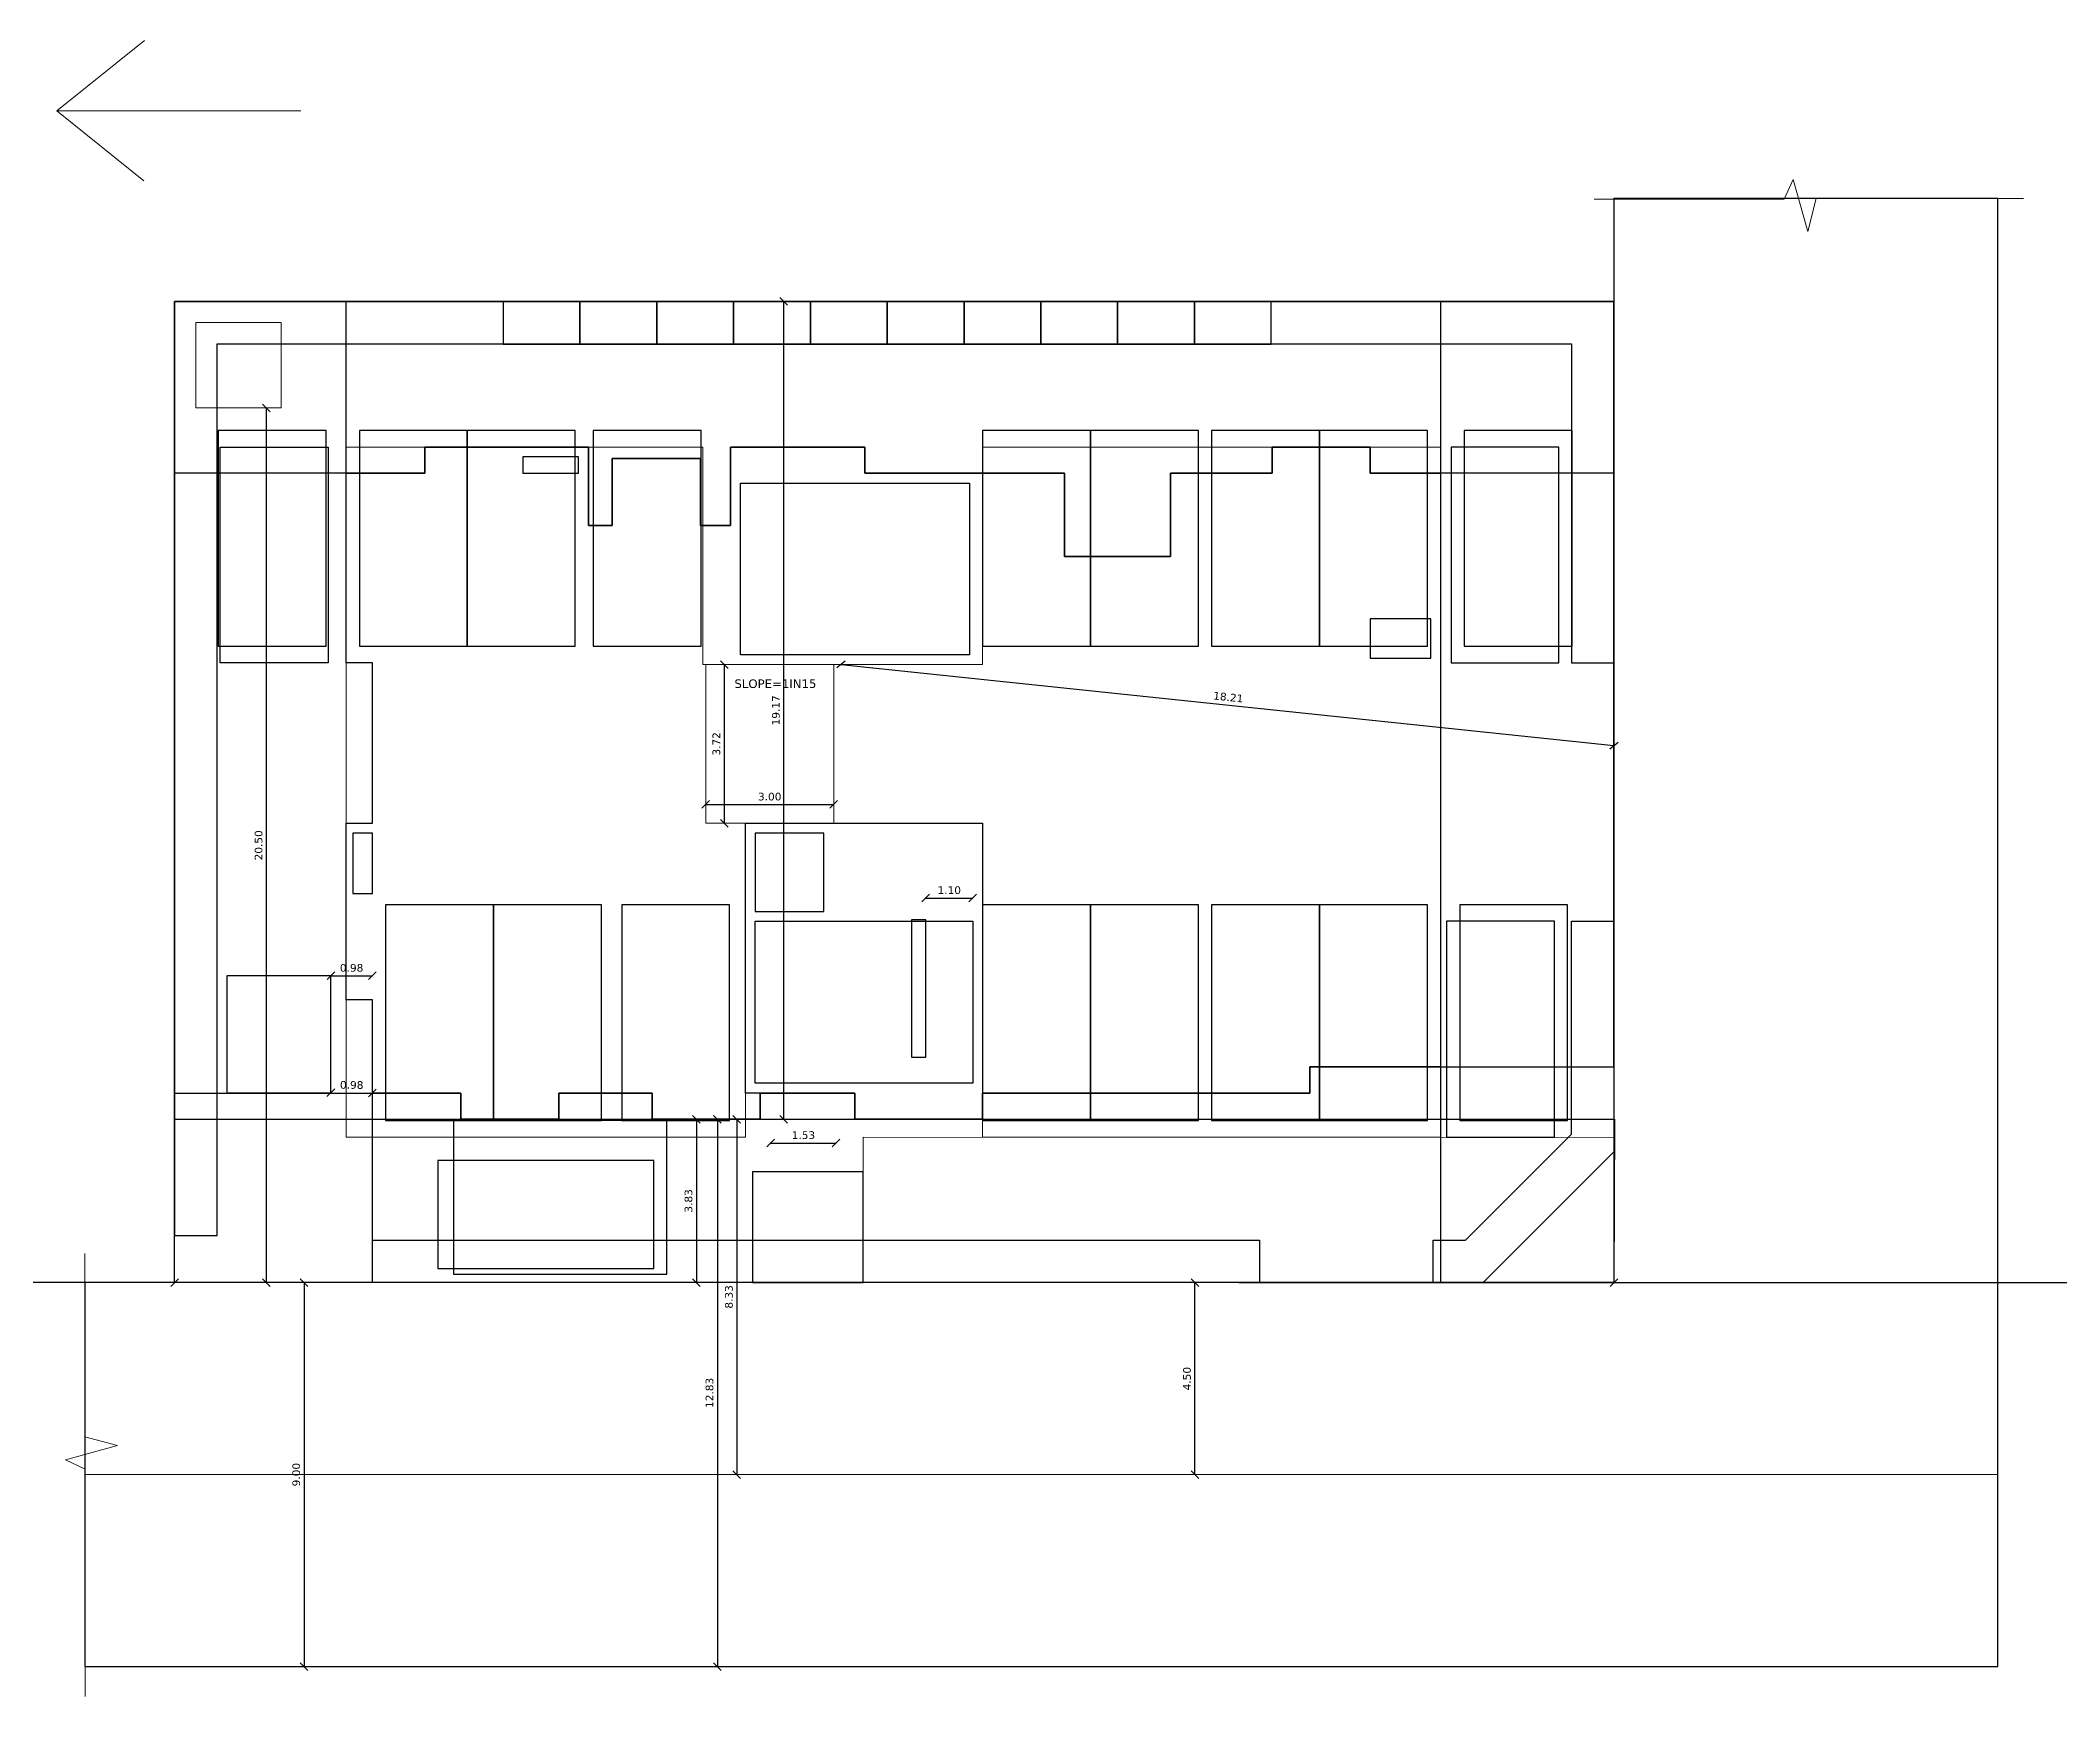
# Model space of a CAD drawing. Header units: metres. Extents: x 617 to 1370, y 693 to 852.
# Drawn here: x 973.47 to 1020.79, y 761.75 to 800.57 of the extents above; entities that cross this region are included whole.
import ezdxf

# ---------------------------------------------------------------- set-up
doc = ezdxf.new("R2010")
doc.units = ezdxf.units.M
doc.header["$MEASUREMENT"] = 0
doc.header["$PDMODE"] = 2
doc.header["$PDSIZE"] = 50
doc.layers.get('0').update_dxf_attribs({"lineweight": 0})
doc.layers.get('Defpoints').update_dxf_attribs({"lineweight": 0})
for name, color, linetype in [('BLK_1_BLDG_FOOT_PRINT 1', 1, 'Continuous'), ('BLK_1_FLR_0_CARPET_AREA', 10, 'Continuous'), ('BLK_1_FLR_0_EXIT_WIDTH_DOOR', 2, 'Continuous'), ('BLK_1_FLR_0_EXIT_WIDTH_STAIR', 1, 'Continuous'), ('BLK_1_FLR_0_LIFT_1', 30, 'Continuous'), ('BLK_1_FLR_0_REGULAR_ROOM_1', 117, 'Continuous'), ('BLK_1_FLR_0_REGULAR_ROOM_2', 117, 'Continuous'), ('BLK_1_LVL_0_BLDG_FOOT_PRINT', 1, 'Continuous'), ('BLK_1_LVL_0_FRONT_SETBACK', 2, 'Continuous'), ('BLK_1_LVL_0_REAR_SETBACK', 11, 'Continuous'), ('BLK_1_LVL_0_SIDE_SETBACK1', 171, 'Continuous'), ('BLK_1_LVL_0_SIDE_SETBACK2', 102, 'Continuous'), ('DISTANCE_FROM_GOVT_BLDG', 7, 'Continuous'), ('DISTANCE_FROM_MONUMENT', 7, 'Continuous'), ('GUARD_ROOM', 2, 'Continuous'), ('OPEN_PARKING', 203, 'Continuous'), ('PLOT_BOUNDARY', 70, 'Continuous'), ('RWH', 130, 'Continuous'), ('SEPTIC_TANK', 146, 'Continuous'), ('SURRENDER_ROAD_WIDTH', 2, 'Continuous')]:
    doc.layers.add(name, color=color, linetype=linetype)
for name, color, linetype, plot in [('BLK_1_COVERED_AREA', 140, 'Continuous', False), ('BLK_1_COVERED_AREA_DEDUCT', 140, 'Continuous', False), ('BLK_1_FLR_0_BLT_UP_AREA', 1, 'Continuous', False), ('BLK_1_MAX_HEIGHT_CAL', 7, 'Continuous', False), ('BLK_1_MAX_HEIGHT_CAL_SET_BACK', 6, 'Continuous', False), ('DA_PARKING', 1, 'Continuous', False), ('PARKING_SLOT', 30, 'Continuous', False), ('SHORTEST_DIST_TO_ROAD', 6, 'Continuous', False), ('TWO_WHEELER_PARKING', 2, 'Continuous', False)]:
    doc.layers.add(name, color=color, linetype=linetype, plot=plot)
for name, color, linetype, lineweight in [('BLK_1_DA_RAMP_1', 1, 'Continuous', 0), ('BLK_1_FLR_0_STILT', 7, 'Continuous', 0), ('DIST_CL_ROAD', 7, 'Continuous', 0), ('DIST_EXIT', 7, 'Continuous', 0), ('NORTH_DIRECTION', 7, 'Continuous', 0), ('NOTIFIED_ROAD', 183, 'Continuous', 13), ('SEGREGATED_TOILET', 1, 'Continuous', 0), ('VISITOR_PARKING', 201, 'Continuous', 0), ('wall', 7, 'Continuous', 0)]:
    doc.layers.add(name, color=color, linetype=linetype, lineweight=lineweight)
doc.styles.get("Standard").update_dxf_attribs({"font": 'verdana.ttf', "height": 0.18})
doc.dimstyles.get("Standard").update_dxf_attribs({"dimscale": 0, "dimtxt": 0.18, "dimasz": 0.18, "dimexe": 0.18, "dimexo": 0.0625, "dimgap": 0.09, "dimtad": 1, "dimtoh": 1, "dimzin": 0, "dimdsep": 46, "dimtxsty": 'Standard', "dimblk": 'OBLIQUE', "dimcen": 0.09, "dimse1": 1, "dimse2": 1, "dimadec": 0, "dimazin": 0, "dimtfac": 1, "dimtofl": 0, "dimtmove": 0, "dimatfit": 3, "dimldrblk": 'OBLIQUE', "dimfxl": 1, "dimtolj": 1, "dimtzin": 0, "dimarcsym": 0})

# ---------------------------------------------------------------- blocks, each defined once
blk = doc.blocks.new('_Oblique')
at = {"color": 0, "linetype": 'ByBlock', "lineweight": -2}
blk.add_line((-0.5, -0.5), (0.5, 0.5), dxfattribs=at)
blk = doc.blocks.new('*D316')
at = {"layer": 'Defpoints', "color": 0}
for p in [(980.275, 775.904), (981.25, 775.896), (981.25, 775.896)]:
    blk.add_point(p, dxfattribs=at)
at = {"layer": 'SEPTIC_TANK', "color": 0, "lineweight": -2}
blk.add_line((980.275, 775.904), (981.25, 775.896), dxfattribs=at)
at = {"layer": 'SEPTIC_TANK', "color": 0, "lineweight": -2, "xscale": 0.18, "yscale": 0.18, "zscale": 0.18}
for p, rotation in [((980.275, 775.904), 179.5605759455701), ((981.25, 775.896), 359.5605759455702)]:
    blk.add_blockref('_Oblique', p, dxfattribs=dict(at, rotation=rotation))
at = {"layer": 'SEPTIC_TANK', "color": 0, "insert": (980.764, 776.084), "char_height": 0.18, "attachment_point": 5, "rotation": 359.5606}
blk.add_mtext('\\A1;0.98', dxfattribs=at)
blk = doc.blocks.new('*D334')
at = {"layer": 'Defpoints', "color": 0}
for p in [(626.612, 771.451), (626.612, 771.451), (976.612, 771.451)]:
    blk.add_point(p, dxfattribs=at)
at = {"layer": 'DISTANCE_FROM_MONUMENT', "color": 0, "lineweight": -2}
blk.add_line((976.612, 771.451), (626.612, 771.451), dxfattribs=at)
at = {"layer": 'DISTANCE_FROM_MONUMENT', "color": 0, "lineweight": -2, "xscale": 0.18, "yscale": 0.18, "zscale": 0.18, "rotation": 180}
blk.add_blockref('_Oblique', (626.612, 771.451), dxfattribs=at)
at = {"layer": 'DISTANCE_FROM_MONUMENT', "color": 0, "lineweight": -2, "xscale": 0.18, "yscale": 0.18, "zscale": 0.18}
blk.add_blockref('_Oblique', (976.612, 771.451), dxfattribs=at)
at = {"layer": 'DISTANCE_FROM_MONUMENT', "color": 0, "insert": (801.612, 771.635), "char_height": 0.18, "attachment_point": 5}
blk.add_mtext('\\A1;350.00', dxfattribs=at)
blk = doc.blocks.new('*D335')
at = {"layer": 'Defpoints', "color": 0}
for p in [(1010.345, 771.451), (1360.345, 771.451), (1360.345, 771.451)]:
    blk.add_point(p, dxfattribs=at)
at = {"layer": 'DISTANCE_FROM_GOVT_BLDG', "color": 0, "lineweight": -2}
blk.add_line((1010.345, 771.451), (1360.345, 771.451), dxfattribs=at)
at = {"layer": 'DISTANCE_FROM_GOVT_BLDG', "color": 0, "lineweight": -2, "xscale": 0.18, "yscale": 0.18, "zscale": 0.18, "rotation": 180}
blk.add_blockref('_Oblique', (1010.345, 771.451), dxfattribs=at)
at = {"layer": 'DISTANCE_FROM_GOVT_BLDG', "color": 0, "lineweight": -2, "xscale": 0.18, "yscale": 0.18, "zscale": 0.18}
blk.add_blockref('_Oblique', (1360.345, 771.451), dxfattribs=at)
at = {"layer": 'DISTANCE_FROM_GOVT_BLDG', "color": 0, "insert": (1185.345, 771.635), "char_height": 0.18, "attachment_point": 5}
blk.add_mtext('\\A1;350.00', dxfattribs=at)
blk = doc.blocks.new('*D364')
at = {"layer": 'BLK_1_MAX_HEIGHT_CAL', "color": 0, "lineweight": -2}
blk.add_line((989.334, 775.283), (989.334, 762.451), dxfattribs=at)
at = {"layer": 'Defpoints', "color": 0}
for p in [(990.335, 775.283), (989.334, 762.451), (990.335, 762.451)]:
    blk.add_point(p, dxfattribs=at)
at = {"layer": 'BLK_1_MAX_HEIGHT_CAL', "color": 0, "lineweight": -2, "xscale": 0.18, "yscale": 0.18, "zscale": 0.18}
for p, rotation in [((989.334, 775.283), 90), ((989.334, 762.451), 270)]:
    blk.add_blockref('_Oblique', p, dxfattribs=dict(at, rotation=rotation))
at = {"layer": 'BLK_1_MAX_HEIGHT_CAL', "color": 0, "insert": (989.15, 768.867), "char_height": 0.18, "attachment_point": 5, "rotation": 90}
blk.add_mtext('\\A1;12.83', dxfattribs=at)
blk = doc.blocks.new('*D365')
at = {"layer": 'BLK_1_MAX_HEIGHT_CAL_SET_BACK', "color": 0, "lineweight": -2}
blk.add_line((990.889, 775.283), (990.889, 794.451), dxfattribs=at)
at = {"layer": 'Defpoints', "color": 0}
for p in [(989.645, 794.451), (990.889, 794.451), (987.805, 775.283)]:
    blk.add_point(p, dxfattribs=at)
at = {"layer": 'BLK_1_MAX_HEIGHT_CAL_SET_BACK', "color": 0, "lineweight": -2, "xscale": 0.18, "yscale": 0.18, "zscale": 0.18}
for p, rotation in [((990.889, 794.451), 90), ((990.889, 775.283), 270)]:
    blk.add_blockref('_Oblique', p, dxfattribs=dict(at, rotation=rotation))
at = {"layer": 'BLK_1_MAX_HEIGHT_CAL_SET_BACK', "color": 0, "insert": (990.706, 784.867), "char_height": 0.18, "attachment_point": 5, "rotation": 90}
blk.add_mtext('\\A1;19.17', dxfattribs=at)
blk = doc.blocks.new('*D366')
at = {"layer": 'Defpoints', "color": 0}
for p in [(988.495, 775.283), (988.375, 771.451), (988.843, 771.451)]:
    blk.add_point(p, dxfattribs=at)
at = {"layer": 'SHORTEST_DIST_TO_ROAD', "color": 0, "lineweight": -2}
blk.add_line((988.843, 775.283), (988.843, 771.451), dxfattribs=at)
at = {"layer": 'SHORTEST_DIST_TO_ROAD', "color": 0, "lineweight": -2, "xscale": 0.18, "yscale": 0.18, "zscale": 0.18}
for p, rotation in [((988.843, 775.283), 90), ((988.843, 771.451), 270)]:
    blk.add_blockref('_Oblique', p, dxfattribs=dict(at, rotation=rotation))
at = {"layer": 'SHORTEST_DIST_TO_ROAD', "color": 0, "insert": (988.658, 773.367), "char_height": 0.18, "attachment_point": 5, "rotation": 90}
blk.add_mtext('\\A1;3.83', dxfattribs=at)
blk = doc.blocks.new('*D367')
at = {"layer": 'Defpoints', "color": 0}
for p in [(992.233, 785.94), (1010.345, 784.044), (1010.345, 784.044)]:
    blk.add_point(p, dxfattribs=at)
at = {"layer": 'DIST_EXIT', "color": 0, "lineweight": -2}
blk.add_line((992.233, 785.94), (1010.345, 784.044), dxfattribs=at)
at = {"layer": 'DIST_EXIT', "color": 0, "lineweight": -2, "xscale": 0.18, "yscale": 0.18, "zscale": 0.18}
for p, rotation in [((992.233, 785.94), 174.0246253971133), ((1010.345, 784.044), 354.0246253971134)]:
    blk.add_blockref('_Oblique', p, dxfattribs=dict(at, rotation=rotation))
at = {"layer": 'DIST_EXIT', "color": 0, "insert": (1001.308, 785.175), "char_height": 0.18, "attachment_point": 5, "rotation": 354.0246}
blk.add_mtext('\\A1;18.21', dxfattribs=at)
blk = doc.blocks.new('*D374')
at = {"layer": 'BLK_1_FLR_0_EXIT_WIDTH_DOOR', "color": 0, "lineweight": -2}
blk.add_line((990.583, 774.724), (992.117, 774.724), dxfattribs=at)
at = {"layer": 'Defpoints', "color": 0}
for p in [(990.583, 775.896), (992.117, 775.896), (992.117, 774.724)]:
    blk.add_point(p, dxfattribs=at)
at = {"layer": 'BLK_1_FLR_0_EXIT_WIDTH_DOOR', "color": 0, "lineweight": -2, "xscale": 0.18, "yscale": 0.18, "zscale": 0.18, "rotation": 180}
blk.add_blockref('_Oblique', (990.583, 774.724), dxfattribs=at)
at = {"layer": 'BLK_1_FLR_0_EXIT_WIDTH_DOOR', "color": 0, "lineweight": -2, "xscale": 0.18, "yscale": 0.18, "zscale": 0.18}
blk.add_blockref('_Oblique', (992.117, 774.724), dxfattribs=at)
at = {"layer": 'BLK_1_FLR_0_EXIT_WIDTH_DOOR', "color": 0, "insert": (991.35, 774.908), "char_height": 0.18, "attachment_point": 5}
blk.add_mtext('\\A1;1.53', dxfattribs=at)
blk = doc.blocks.new('*D375')
at = {"layer": 'BLK_1_FLR_0_EXIT_WIDTH_STAIR', "color": 0, "lineweight": -2}
blk.add_line((994.218, 780.467), (995.318, 780.467), dxfattribs=at)
at = {"layer": 'Defpoints', "color": 0}
for p in [(995.318, 780.467), (994.218, 779.806), (995.318, 779.806)]:
    blk.add_point(p, dxfattribs=at)
at = {"layer": 'BLK_1_FLR_0_EXIT_WIDTH_STAIR', "color": 0, "lineweight": -2, "xscale": 0.18, "yscale": 0.18, "zscale": 0.18, "rotation": 180}
blk.add_blockref('_Oblique', (994.218, 780.467), dxfattribs=at)
at = {"layer": 'BLK_1_FLR_0_EXIT_WIDTH_STAIR', "color": 0, "lineweight": -2, "xscale": 0.18, "yscale": 0.18, "zscale": 0.18}
blk.add_blockref('_Oblique', (995.318, 780.467), dxfattribs=at)
at = {"layer": 'BLK_1_FLR_0_EXIT_WIDTH_STAIR', "color": 0, "insert": (994.768, 780.651), "char_height": 0.18, "attachment_point": 5}
blk.add_mtext('\\A1;1.10', dxfattribs=at)
blk = doc.blocks.new('*D380')
at = {"layer": 'Defpoints', "color": 0, "linetype": 'ByBlock'}
for p in [(980.275, 778.645), (981.25, 778.645), (981.25, 778.645)]:
    blk.add_point(p, dxfattribs=at)
at = {"layer": 'SEPTIC_TANK', "color": 0, "linetype": 'ByBlock', "lineweight": -2}
blk.add_line((980.275, 778.645), (981.25, 778.645), dxfattribs=at)
at = {"layer": 'SEPTIC_TANK', "color": 0, "linetype": 'ByBlock', "lineweight": -2, "xscale": 0.18, "yscale": 0.18, "zscale": 0.18, "rotation": 180}
blk.add_blockref('_Oblique', (980.275, 778.645), dxfattribs=at)
at = {"layer": 'SEPTIC_TANK', "color": 0, "linetype": 'ByBlock', "lineweight": -2, "xscale": 0.18, "yscale": 0.18, "zscale": 0.18}
blk.add_blockref('_Oblique', (981.25, 778.645), dxfattribs=at)
at = {"layer": 'SEPTIC_TANK', "color": 0, "linetype": 'ByBlock', "insert": (980.762, 778.829), "char_height": 0.18, "attachment_point": 5}
blk.add_mtext('\\A1;0.98', dxfattribs=at)
blk = doc.blocks.new('*D388')
at = {"layer": 'Defpoints', "color": 0}
for p in [(990.335, 775.283), (989.789, 766.951), (990.335, 766.951)]:
    blk.add_point(p, dxfattribs=at)
at = {"layer": 'DIST_CL_ROAD', "color": 0, "lineweight": -2}
blk.add_line((989.789, 775.283), (989.789, 766.951), dxfattribs=at)
at = {"layer": 'DIST_CL_ROAD', "color": 0, "lineweight": -2, "xscale": 0.18, "yscale": 0.18, "zscale": 0.18}
for p, rotation in [((989.789, 775.283), 90), ((989.789, 766.951), 270)]:
    blk.add_blockref('_Oblique', p, dxfattribs=dict(at, rotation=rotation))
at = {"layer": 'DIST_CL_ROAD', "color": 0, "insert": (989.605, 771.117), "char_height": 0.18, "attachment_point": 5, "rotation": 90}
blk.add_mtext('\\A1;8.33', dxfattribs=at)
blk = doc.blocks.new('*D390')
at = {"layer": 'BLK_1_DA_RAMP_1', "color": 0, "lineweight": -2}
blk.add_line((989.06, 782.66), (992.06, 782.66), dxfattribs=at)
at = {"layer": 'Defpoints', "color": 0}
for p in [(992.06, 782.66), (989.06, 782.221), (992.06, 782.221)]:
    blk.add_point(p, dxfattribs=at)
at = {"layer": 'BLK_1_DA_RAMP_1', "color": 0, "lineweight": -2, "xscale": 0.18, "yscale": 0.18, "zscale": 0.18, "rotation": 180}
blk.add_blockref('_Oblique', (989.06, 782.66), dxfattribs=at)
at = {"layer": 'BLK_1_DA_RAMP_1', "color": 0, "lineweight": -2, "xscale": 0.18, "yscale": 0.18, "zscale": 0.18}
blk.add_blockref('_Oblique', (992.06, 782.66), dxfattribs=at)
at = {"layer": 'BLK_1_DA_RAMP_1', "color": 0, "insert": (990.56, 782.844), "char_height": 0.18, "attachment_point": 5}
blk.add_mtext('\\A1;3.00', dxfattribs=at)
blk = doc.blocks.new('*D391')
at = {"layer": 'BLK_1_DA_RAMP_1', "color": 0, "lineweight": -2}
blk.add_line((989.495, 785.94), (989.495, 782.221), dxfattribs=at)
at = {"layer": 'Defpoints', "color": 0}
for p in [(989.06, 785.94), (989.06, 782.221), (989.495, 782.221)]:
    blk.add_point(p, dxfattribs=at)
at = {"layer": 'BLK_1_DA_RAMP_1', "color": 0, "lineweight": -2, "xscale": 0.18, "yscale": 0.18, "zscale": 0.18}
for p, rotation in [((989.495, 785.94), 90), ((989.495, 782.221), 270)]:
    blk.add_blockref('_Oblique', p, dxfattribs=dict(at, rotation=rotation))
at = {"layer": 'BLK_1_DA_RAMP_1', "color": 0, "insert": (989.311, 784.081), "char_height": 0.18, "attachment_point": 5, "rotation": 90}
blk.add_mtext('\\A1;3.72', dxfattribs=at)
blk = doc.blocks.new('*D397')
at = {"layer": 'Defpoints', "color": 0}
for p in [(1000.524, 771.451), (1002.041, 771.451), (1002.041, 766.951)]:
    blk.add_point(p, dxfattribs=at)
at = {"layer": 'NOTIFIED_ROAD', "color": 0, "lineweight": -2}
blk.add_line((1000.524, 766.951), (1000.524, 771.451), dxfattribs=at)
at = {"layer": 'NOTIFIED_ROAD', "color": 0, "lineweight": -2, "xscale": 0.18, "yscale": 0.18, "zscale": 0.18}
for p, rotation in [((1000.524, 771.451), 90), ((1000.524, 766.951), 270)]:
    blk.add_blockref('_Oblique', p, dxfattribs=dict(at, rotation=rotation))
at = {"layer": 'NOTIFIED_ROAD', "color": 0, "insert": (1000.34, 769.201), "char_height": 0.18, "attachment_point": 5, "rotation": 90}
blk.add_mtext('\\A1;4.50', dxfattribs=at)
blk = doc.blocks.new('*D398')
at = {"layer": 'Defpoints', "color": 0}
for p in [(976.612, 771.451), (976.612, 762.451), (979.647, 762.451)]:
    blk.add_point(p, dxfattribs=at)
at = {"layer": 'SURRENDER_ROAD_WIDTH', "color": 0, "lineweight": -2}
blk.add_line((979.647, 771.451), (979.647, 762.451), dxfattribs=at)
at = {"layer": 'SURRENDER_ROAD_WIDTH', "color": 0, "lineweight": -2, "xscale": 0.18, "yscale": 0.18, "zscale": 0.18}
for p, rotation in [((979.647, 771.451), 90), ((979.647, 762.451), 270)]:
    blk.add_blockref('_Oblique', p, dxfattribs=dict(at, rotation=rotation))
at = {"layer": 'SURRENDER_ROAD_WIDTH', "color": 0, "insert": (979.464, 766.951), "char_height": 0.18, "attachment_point": 5, "rotation": 90}
blk.add_mtext('\\A1;9.00', dxfattribs=at)
blk = doc.blocks.new('*D400')
at = {"layer": 'Defpoints', "color": 0}
for p in [(978.766, 791.955), (979.112, 791.955), (979.59, 771.451)]:
    blk.add_point(p, dxfattribs=at)
at = {"layer": 'SEGREGATED_TOILET', "color": 0, "lineweight": -2}
blk.add_line((978.766, 771.451), (978.766, 791.955), dxfattribs=at)
at = {"layer": 'SEGREGATED_TOILET', "color": 0, "lineweight": -2, "xscale": 0.18, "yscale": 0.18, "zscale": 0.18}
for p, rotation in [((978.766, 791.955), 90), ((978.766, 771.451), 270)]:
    blk.add_blockref('_Oblique', p, dxfattribs=dict(at, rotation=rotation))
at = {"layer": 'SEGREGATED_TOILET', "color": 0, "insert": (978.582, 781.703), "char_height": 0.18, "attachment_point": 5, "rotation": 90}
blk.add_mtext('\\A1;20.50', dxfattribs=at)

msp = doc.modelspace()

# ---------------------------------------------------------------- linework, layer by layer
at = {"layer": 'BLK_1_BLDG_FOOT_PRINT 1'}
msp.add_lwpolyline([(981.25, 775.896), (981.25, 778.081), (980.637, 778.081), (980.637, 782.221), (981.25, 782.221), (981.25, 785.978), (980.637, 785.978), (980.637, 790.425), (982.478, 790.425), (982.478, 791.038), (986.31, 791.038), (986.31, 789.198), (986.871, 789.198), (986.871, 790.77), (988.941, 790.77), (988.941, 789.198), (989.645, 789.198), (989.645, 791.038), (992.788, 791.038), (992.788, 790.425), (997.465, 790.425), (997.465, 788.47), (999.957, 788.47), (999.957, 790.424), (1002.333, 790.424), (1002.333, 791.038), (1004.633, 791.038), (1004.633, 790.425), (1006.282, 790.425), (1006.282, 776.51), (1003.215, 776.51), (1003.215, 775.896), (995.548, 775.896), (995.548, 775.283), (992.558, 775.283), (992.558, 775.896), (990.335, 775.896), (990.335, 775.283), (987.805, 775.283), (987.805, 775.896), (985.62, 775.896), (985.62, 775.283), (983.32, 775.283), (983.32, 775.896)], close=True, dxfattribs=at)
at = {"layer": 'BLK_1_COVERED_AREA'}
msp.add_lwpolyline([(981.25, 775.896), (981.25, 778.081), (980.637, 778.081), (980.637, 782.221), (981.25, 782.221), (981.25, 785.978), (980.637, 785.978), (980.637, 790.425), (982.478, 790.425), (982.478, 791.038), (986.31, 791.038), (986.31, 789.198), (986.871, 789.198), (986.871, 790.77), (988.941, 790.77), (988.941, 789.198), (989.645, 789.198), (989.645, 791.038), (992.788, 791.038), (992.788, 790.425), (997.465, 790.425), (997.465, 788.47), (999.957, 788.47), (999.957, 790.424), (1002.333, 790.424), (1002.333, 791.038), (1004.633, 791.038), (1004.633, 790.425), (1006.282, 790.425), (1006.282, 776.51), (1003.215, 776.51), (1003.215, 775.896), (995.548, 775.896), (995.548, 775.283), (992.558, 775.283), (992.558, 775.896), (990.335, 775.896), (990.335, 775.283), (987.805, 775.283), (987.805, 775.896), (985.62, 775.896), (985.62, 775.283), (983.32, 775.283), (983.32, 775.896)], close=True, dxfattribs=at)
at = {"layer": 'BLK_1_COVERED_AREA_DEDUCT'}
for points in [[(984.777, 790.425), (986.08, 790.425), (986.08, 790.808), (984.777, 790.808)], [(1004.633, 786.093), (1006.052, 786.093), (1006.052, 787.013), (1004.633, 787.013)], [(980.789, 780.573), (981.25, 780.573), (981.25, 781.991), (980.789, 781.991)], [(993.887, 776.739), (994.219, 776.739), (994.219, 779.959), (993.887, 779.959)]]:
    msp.add_lwpolyline(points, close=True, dxfattribs=at)
at = {"layer": 'BLK_1_DA_RAMP_1'}
msp.add_lwpolyline([(992.06, 782.221), (989.06, 782.221), (989.06, 785.94), (992.06, 785.94)], close=True, dxfattribs=at)
at = {"layer": 'BLK_1_FLR_0_BLT_UP_AREA', "color": 3}
msp.add_lwpolyline([(989.99, 775.896), (989.99, 782.221), (995.548, 782.221), (995.548, 775.283), (992.558, 775.283), (992.558, 775.896)], close=True, dxfattribs=at)
at = {"layer": 'BLK_1_FLR_0_CARPET_AREA', "color": 25}
msp.add_lwpolyline([(990.22, 776.126), (990.22, 779.921), (995.318, 779.921), (995.318, 776.126)], close=True, dxfattribs=at)
at = {"layer": 'BLK_1_FLR_0_LIFT_1'}
msp.add_lwpolyline([(990.22, 780.151), (991.83, 780.151), (991.83, 781.991), (990.22, 781.991)], close=True, dxfattribs=at)
at = {"layer": 'BLK_1_FLR_0_REGULAR_ROOM_1', "color": 1}
msp.add_lwpolyline([(990.22, 776.126), (990.22, 779.921), (995.318, 779.921), (995.318, 776.126)], close=True, dxfattribs=at)
at = {"layer": 'BLK_1_FLR_0_REGULAR_ROOM_2', "color": 1}
msp.add_lwpolyline([(989.875, 786.17), (989.875, 790.195), (995.242, 790.195), (995.242, 786.17)], close=True, dxfattribs=at)
at = {"layer": 'BLK_1_FLR_0_STILT'}
msp.add_lwpolyline([(989.99, 774.861), (989.99, 782.221), (995.548, 782.221), (995.548, 774.861), (1006.282, 774.861), (1006.282, 791.038), (995.548, 791.038), (995.548, 785.94), (988.993, 785.94), (988.993, 791.038), (980.637, 791.038), (980.637, 774.861)], close=True, dxfattribs=at)
at = {"layer": 'BLK_1_LVL_0_BLDG_FOOT_PRINT'}
msp.add_lwpolyline([(981.25, 775.896), (981.25, 778.081), (980.637, 778.081), (980.637, 782.221), (981.25, 782.221), (981.25, 785.978), (980.637, 785.978), (980.637, 790.425), (982.478, 790.425), (982.478, 791.038), (986.31, 791.038), (986.31, 789.198), (986.871, 789.198), (986.871, 790.77), (988.941, 790.77), (988.941, 789.198), (989.645, 789.198), (989.645, 791.038), (992.788, 791.038), (992.788, 790.425), (997.465, 790.425), (997.465, 788.47), (999.957, 788.47), (999.957, 790.424), (1002.333, 790.424), (1002.333, 791.038), (1004.633, 791.038), (1004.633, 790.425), (1006.282, 790.425), (1006.282, 776.51), (1003.215, 776.51), (1003.215, 775.896), (995.548, 775.896), (995.548, 775.283), (992.558, 775.283), (992.558, 775.896), (990.335, 775.896), (990.335, 775.283), (987.805, 775.283), (987.805, 775.896), (985.62, 775.896), (985.62, 775.283), (983.32, 775.283), (983.32, 775.896)], close=True, dxfattribs=at)
at = {"layer": 'BLK_1_LVL_0_FRONT_SETBACK'}
msp.add_lwpolyline([(981.25, 775.896), (983.32, 775.896), (983.32, 775.283), (985.62, 775.283), (985.62, 775.896), (987.805, 775.896), (987.805, 775.283), (990.335, 775.283), (990.335, 775.896), (992.558, 775.896), (992.558, 775.283), (995.548, 775.283), (995.548, 775.896), (1003.215, 775.896), (1003.215, 776.51), (1006.282, 776.51), (1006.282, 771.451), (981.25, 771.451)], close=True, dxfattribs=at)
at = {"layer": 'BLK_1_LVL_0_REAR_SETBACK'}
msp.add_lwpolyline([(980.637, 790.425), (980.637, 794.451), (1006.282, 794.451), (1006.282, 790.425), (1004.633, 790.425), (1004.633, 791.038), (1002.333, 791.038), (1002.333, 790.424), (999.957, 790.424), (999.957, 788.47), (997.465, 788.47), (997.465, 790.425), (992.788, 790.425), (992.788, 791.038), (989.645, 791.038), (989.645, 789.198), (988.941, 789.198), (988.941, 790.77), (986.871, 790.77), (986.871, 789.198), (986.31, 789.198), (986.31, 791.038), (982.478, 791.038), (982.478, 790.425)], close=True, dxfattribs=at)
at = {"layer": 'BLK_1_LVL_0_SIDE_SETBACK1'}
msp.add_lwpolyline([(981.25, 775.896), (981.25, 778.081), (980.637, 778.081), (980.637, 782.221), (981.25, 782.221), (981.25, 785.978), (980.637, 785.978), (980.637, 790.425), (976.612, 790.425), (976.612, 775.896)], close=True, dxfattribs=at)
at = {"layer": 'BLK_1_LVL_0_SIDE_SETBACK2'}
msp.add_lwpolyline([(1006.282, 776.51), (1010.345, 776.51), (1010.345, 790.425), (1006.282, 790.425)], close=True, dxfattribs=at)
at = {"layer": 'DA_PARKING', "linetype": 'Continuous'}
msp.add_lwpolyline([(983.151, 771.651), (988.151, 771.651), (988.151, 775.251), (983.151, 775.251)], close=True, dxfattribs=at)
at = {"layer": 'GUARD_ROOM'}
msp.add_lwpolyline([(990.153, 771.451), (992.753, 771.451), (992.753, 774.051), (990.153, 774.051)], close=True, dxfattribs=at)
at = {"layer": 'NORTH_DIRECTION'}
for points in [[(975.908, 800.572), (975.908, 800.572), (973.856, 798.917)], [(979.572, 798.917), (979.572, 798.917), (973.856, 798.917), (975.891, 797.276)]]:
    msp.add_lwpolyline(points, dxfattribs=at)
at = {"layer": 'NOTIFIED_ROAD', "color": 1}
msp.add_line((974.506, 766.951), (1019.345, 766.951), dxfattribs=at)
msp.add_lwpolyline([(974.506, 771.451), (974.506, 762.451), (1019.345, 762.451), (1019.345, 796.862), (1010.345, 796.862), (1010.345, 771.451)], close=True, dxfattribs=at)
at = {"layer": 'OPEN_PARKING'}
for points in [[(980.21, 785.978), (977.68, 785.978), (977.68, 791.038), (980.21, 791.038)], [(1006.527, 785.978), (1009.057, 785.978), (1009.057, 791.038), (1006.527, 791.038)], [(1006.424, 774.861), (1008.954, 774.861), (1008.954, 779.921), (1006.424, 779.921)], [(982.784, 771.782), (987.844, 771.782), (987.844, 774.312), (982.784, 774.312)]]:
    msp.add_lwpolyline(points, close=True, dxfattribs=at)
at = {"layer": 'PARKING_SLOT', "linetype": 'Continuous'}
for points in [[(977.637, 786.368), (980.167, 786.368), (980.167, 791.428), (977.637, 791.428)], [(980.943, 786.368), (983.473, 786.368), (983.473, 791.428), (980.943, 791.428)], [(983.473, 786.368), (986.003, 786.368), (986.003, 791.428), (983.473, 791.428)], [(986.426, 786.368), (988.956, 786.368), (988.956, 791.428), (986.426, 791.428)], [(995.548, 786.368), (998.078, 786.368), (998.078, 791.428), (995.548, 791.428)], [(998.078, 786.368), (1000.608, 786.368), (1000.608, 791.428), (998.078, 791.428)], [(1000.915, 786.368), (1003.445, 786.368), (1003.445, 791.428), (1000.915, 791.428)], [(1003.445, 786.368), (1005.975, 786.368), (1005.975, 791.428), (1003.445, 791.428)], [(1006.833, 786.368), (1009.363, 786.368), (1009.363, 791.428), (1006.833, 791.428)], [(981.557, 775.251), (984.087, 775.251), (984.087, 780.311), (981.557, 780.311)], [(984.087, 775.251), (986.617, 775.251), (986.617, 780.311), (984.087, 780.311)], [(987.091, 775.251), (989.621, 775.251), (989.621, 780.311), (987.091, 780.311)], [(995.548, 775.251), (998.078, 775.251), (998.078, 780.311), (995.548, 780.311)], [(998.078, 775.251), (1000.608, 775.251), (1000.608, 780.311), (998.078, 780.311)], [(1000.915, 775.251), (1003.445, 775.251), (1003.445, 780.311), (1000.915, 780.311)], [(1003.445, 775.251), (1005.975, 775.251), (1005.975, 780.311), (1003.445, 780.311)], [(1006.731, 775.251), (1009.261, 775.251), (1009.261, 780.311), (1006.731, 780.311)]]:
    msp.add_lwpolyline(points, close=True, dxfattribs=at)
at = {"layer": 'PLOT_BOUNDARY', "linetype": 'ByBlock'}
msp.add_lwpolyline([(976.612, 794.451), (1010.345, 794.451), (1010.345, 771.451), (976.612, 771.451)], close=True, dxfattribs=at)
at = {"layer": 'RWH'}
for points in [[(976.612, 772.556), (977.608, 772.556), (977.608, 793.455), (1009.348, 793.455), (1009.348, 785.978), (1010.345, 785.978), (1010.345, 794.451), (976.612, 794.451)], [(1006.107, 772.448), (1006.866, 772.448), (1009.348, 774.931), (1009.348, 779.921), (1010.345, 779.921), (1010.345, 774.518), (1007.278, 771.451), (1006.107, 771.451)], [(981.25, 771.451), (981.25, 772.448), (1002.041, 772.448), (1002.041, 771.451)]]:
    msp.add_lwpolyline(points, close=True, dxfattribs=at)
at = {"layer": 'SEGREGATED_TOILET'}
msp.add_lwpolyline([(977.112, 791.955), (979.112, 791.955), (979.112, 793.955), (977.112, 793.955)], close=True, dxfattribs=at)
at = {"layer": 'SEPTIC_TANK', "linetype": 'ByBlock'}
msp.add_lwpolyline([(977.838, 775.904), (980.275, 775.904), (980.275, 778.645), (977.838, 778.645)], close=True, dxfattribs=at)
at = {"layer": 'SHORTEST_DIST_TO_ROAD', "color": 1}
msp.add_lwpolyline([(976.612, 775.283), (1010.356, 775.283), (1010.345, 771.451), (976.612, 771.451)], close=True, dxfattribs=at)
at = {"layer": 'SURRENDER_ROAD_WIDTH'}
msp.add_lwpolyline([(974.506, 771.451), (974.506, 762.451), (1019.345, 762.451), (1019.345, 796.862), (1010.345, 796.862), (1010.345, 771.451)], close=True, dxfattribs=at)
at = {"layer": 'TWO_WHEELER_PARKING', "linetype": 'Continuous'}
for points in [[(984.314, 793.451), (986.114, 793.451), (986.114, 794.451), (984.314, 794.451)], [(986.114, 793.451), (987.914, 793.451), (987.914, 794.451), (986.114, 794.451)], [(987.914, 793.451), (989.714, 793.451), (989.714, 794.451), (987.914, 794.451)], [(989.714, 793.451), (991.514, 793.451), (991.514, 794.451), (989.714, 794.451)], [(991.514, 793.451), (993.314, 793.451), (993.314, 794.451), (991.514, 794.451)], [(993.314, 793.451), (995.114, 793.451), (995.114, 794.451), (993.314, 794.451)], [(995.114, 793.451), (996.914, 793.451), (996.914, 794.451), (995.114, 794.451)], [(996.914, 793.451), (998.714, 793.451), (998.714, 794.451), (996.914, 794.451)], [(998.714, 793.451), (1000.514, 793.451), (1000.514, 794.451), (998.714, 794.451)], [(1000.514, 793.451), (1002.314, 793.451), (1002.314, 794.451), (1000.514, 794.451)]]:
    msp.add_lwpolyline(points, close=True, dxfattribs=at)
at = {"layer": 'VISITOR_PARKING'}
msp.add_lwpolyline([(1010.35, 771.439), (992.753, 771.451), (992.753, 774.864), (1010.35, 774.852)], close=True, dxfattribs=at)
at = {"layer": 'wall', "color": 1}
for points in [[(1009.88, 796.847), (1014.334, 796.847), (1014.549, 797.308), (1014.887, 796.094), (1015.087, 796.862), (1019.944, 796.862)], [(974.521, 761.747), (974.521, 767.082), (974.06, 767.297), (975.274, 767.635), (974.506, 767.835), (974.506, 772.132)]]:
    msp.add_lwpolyline(points, dxfattribs=at)

# ---------------------------------------------------------------- texts
at = {"layer": 'BLK_1_DA_RAMP_1', "insert": (990.694, 785.592), "char_height": 0.2, "width": 2.4, "attachment_point": 2}
msp.add_mtext('SLOPE=1IN15', dxfattribs=at)

# ---------------------------------------------------------------- dimensions: what is measured, and where the dimension line sits
at = {"layer": 'BLK_1_DA_RAMP_1', "color": 2}
dim = msp.add_linear_dim(base=(989.495, 782.221), p1=(989.06, 785.94), p2=(989.06, 782.221), angle=90, dimstyle='Standard', override={"dimscale": 1}, dxfattribs=at)
dim.commit()
dim.dimension.update_dxf_attribs({"geometry": '*D391', "text_midpoint": (989.311, 784.081)})
at = {"layer": 'BLK_1_DA_RAMP_1'}
dim = msp.add_linear_dim(base=(992.06, 782.66), p1=(989.06, 782.221), p2=(992.06, 782.221), dimstyle='Standard', override={"dimscale": 1}, dxfattribs=at)
dim.commit()
dim.dimension.update_dxf_attribs({"geometry": '*D390', "text_midpoint": (990.56, 782.844)})
at = {"layer": 'BLK_1_FLR_0_EXIT_WIDTH_DOOR'}
dim = msp.add_linear_dim(base=(992.117, 774.724), p1=(990.583, 775.896), p2=(992.117, 775.896), dimstyle='Standard', override={"dimscale": 1}, dxfattribs=at)
dim.commit()
dim.dimension.update_dxf_attribs({"geometry": '*D374', "text_midpoint": (991.35, 774.908)})
at = {"layer": 'BLK_1_FLR_0_EXIT_WIDTH_STAIR'}
dim = msp.add_linear_dim(base=(995.318, 780.467), p1=(994.218, 779.806), p2=(995.318, 779.806), dimstyle='Standard', override={"dimscale": 1}, dxfattribs=at)
dim.commit()
dim.dimension.update_dxf_attribs({"geometry": '*D375', "text_midpoint": (994.768, 780.651)})
at = {"layer": 'BLK_1_MAX_HEIGHT_CAL', "color": 6}
dim = msp.add_linear_dim(base=(989.334, 762.451), p1=(990.335, 775.283), p2=(990.335, 762.451), angle=90, dimstyle='Standard', override={"dimscale": 1}, dxfattribs=at)
dim.commit()
dim.dimension.update_dxf_attribs({"geometry": '*D364', "text_midpoint": (989.15, 768.867)})
at = {"layer": 'BLK_1_MAX_HEIGHT_CAL_SET_BACK', "color": 6}
dim = msp.add_linear_dim(base=(990.889, 794.451), p1=(987.805, 775.283), p2=(989.645, 794.451), angle=90, dimstyle='Standard', override={"dimscale": 1}, dxfattribs=at)
dim.commit()
dim.dimension.update_dxf_attribs({"geometry": '*D365', "text_midpoint": (990.706, 784.867)})
at = {"layer": 'DIST_CL_ROAD', "color": 1}
dim = msp.add_linear_dim(base=(989.789, 766.951), p1=(990.335, 775.283), p2=(990.335, 766.951), angle=90, dimstyle='Standard', override={"dimscale": 1}, dxfattribs=at)
dim.commit()
dim.dimension.update_dxf_attribs({"geometry": '*D388', "text_midpoint": (989.605, 771.117)})
at = {"layer": 'DIST_EXIT'}
dim = msp.add_aligned_dim(p1=(992.233, 785.94), p2=(1010.345, 784.044), distance=0, dimstyle='Standard', override={"dimscale": 1}, dxfattribs=at)
dim.commit()
dim.dimension.update_dxf_attribs({"geometry": '*D367', "text_midpoint": (1001.308, 785.175)})
at = {"layer": 'DISTANCE_FROM_GOVT_BLDG'}
dim = msp.add_linear_dim(base=(1360.345, 771.451), p1=(1010.345, 771.451), p2=(1360.345, 771.451), dimstyle='Standard', override={"dimscale": 1}, dxfattribs=at)
dim.commit()
dim.dimension.update_dxf_attribs({"geometry": '*D335', "text_midpoint": (1185.345, 771.635)})
at = {"layer": 'DISTANCE_FROM_MONUMENT'}
dim = msp.add_linear_dim(base=(626.612, 771.451), p1=(976.612, 771.451), p2=(626.612, 771.451), dimstyle='Standard', override={"dimscale": 1}, dxfattribs=at)
dim.commit()
dim.dimension.update_dxf_attribs({"geometry": '*D334', "text_midpoint": (801.612, 771.635)})
at = {"layer": 'NOTIFIED_ROAD', "color": 1}
dim = msp.add_linear_dim(base=(1000.524, 771.451), p1=(1002.041, 766.951), p2=(1002.041, 771.451), angle=90, dimstyle='Standard', override={"dimscale": 1}, dxfattribs=at)
dim.commit()
dim.dimension.update_dxf_attribs({"geometry": '*D397', "text_midpoint": (1000.34, 769.201)})
at = {"layer": 'SEGREGATED_TOILET'}
dim = msp.add_linear_dim(base=(978.766, 791.955), p1=(979.59, 771.451), p2=(979.112, 791.955), angle=90, dimstyle='Standard', override={"dimscale": 1}, dxfattribs=at)
dim.commit()
dim.dimension.update_dxf_attribs({"geometry": '*D400', "text_midpoint": (978.582, 781.703)})
at = {"layer": 'SEPTIC_TANK', "color": 1, "linetype": 'ByBlock'}
dim = msp.add_linear_dim(base=(981.2501, 778.6447), p1=(980.2748, 778.6447), p2=(981.2501, 778.6447), dimstyle='Standard', override={"dimscale": 1}, dxfattribs=at)
dim.commit()
dim.dimension.update_dxf_attribs({"geometry": '*D380', "text_midpoint": (980.7624, 778.8288)})
at = {"layer": 'SEPTIC_TANK', "color": 2}
dim = msp.add_aligned_dim(p1=(980.275, 775.904), p2=(981.25, 775.896), distance=0, dimstyle='Standard', override={"dimscale": 1}, dxfattribs=at)
dim.commit()
dim.dimension.update_dxf_attribs({"geometry": '*D316', "text_midpoint": (980.764, 776.084)})
at = {"layer": 'SHORTEST_DIST_TO_ROAD', "color": 1}
dim = msp.add_linear_dim(base=(988.843, 771.451), p1=(988.495, 775.283), p2=(988.375, 771.451), angle=90, dimstyle='Standard', override={"dimscale": 1}, dxfattribs=at)
dim.commit()
dim.dimension.update_dxf_attribs({"geometry": '*D366', "text_midpoint": (988.658, 773.367)})
at = {"layer": 'SURRENDER_ROAD_WIDTH'}
dim = msp.add_linear_dim(base=(979.647, 762.451), p1=(976.612, 771.451), p2=(976.612, 762.451), angle=90, dimstyle='Standard', override={"dimscale": 1}, dxfattribs=at)
dim.commit()
dim.dimension.update_dxf_attribs({"geometry": '*D398', "text_midpoint": (979.464, 766.951)})

doc.saveas('drawing.dxf')
